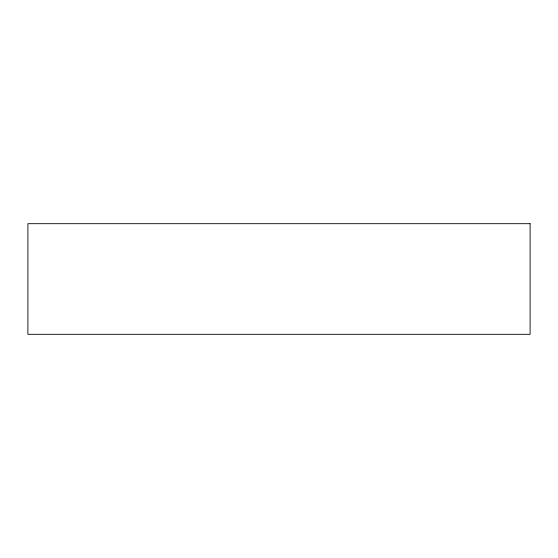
<?xml version="1.0" encoding="UTF-8"?>
<svg xmlns="http://www.w3.org/2000/svg" width="558" height="558" viewBox="0 0 558 558"><rect width="100%" height="100%" fill="white"/><g stroke="black" fill="none" stroke-linecap="round" stroke-linejoin="round"><path stroke-width="0.84" d="M530.1 223.688L27.9 223.688L27.9 334.312L530.1 334.312L530.1 223.688"/></g></svg>
